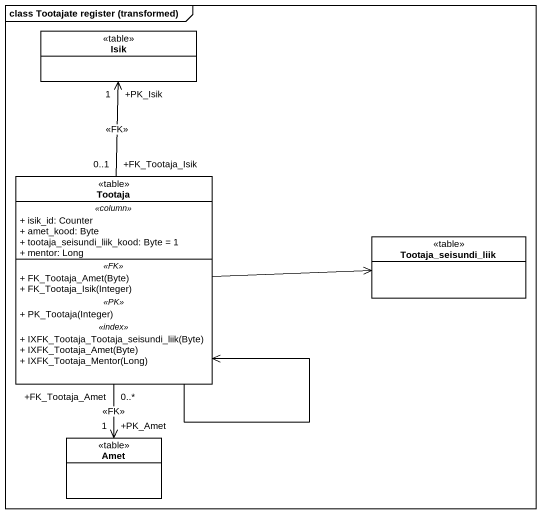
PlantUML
@startuml
mainframe class Tootajate register (transformed)
hide circle
hide empty members
skinparam classAttributeIconSize 0
class Isik <<table>>
class Tootaja <<table>> {
  .. <<column>> ..
  + isik_id: Counter
  + amet_kood: Byte
  + tootaja_seisundi_liik_kood: Byte = 1
  + mentor: Long
  .. <<FK>> ..
  + FK_Tootaja_Amet(Byte)
  + FK_Tootaja_Isik(Integer)
  .. <<PK>> ..
  + PK_Tootaja(Integer)
  .. <<index>> ..
  + IXFK_Tootaja_Tootaja_seisundi_liik(Byte)
  + IXFK_Tootaja_Amet(Byte)
  + IXFK_Tootaja_Mentor(Long)
}
class Tootaja_seisundi_liik <<table>>
class Amet <<table>>
Tootaja "+FK_Tootaja_Isik\n0..1" -up-> "+PK_Isik\n1" Isik : <<FK>>
Tootaja --> Tootaja
Tootaja -right-> Tootaja_seisundi_liik
Tootaja "+FK_Tootaja_Amet\n0..*" --> "+PK_Amet\n1" Amet : <<FK>>
@enduml
